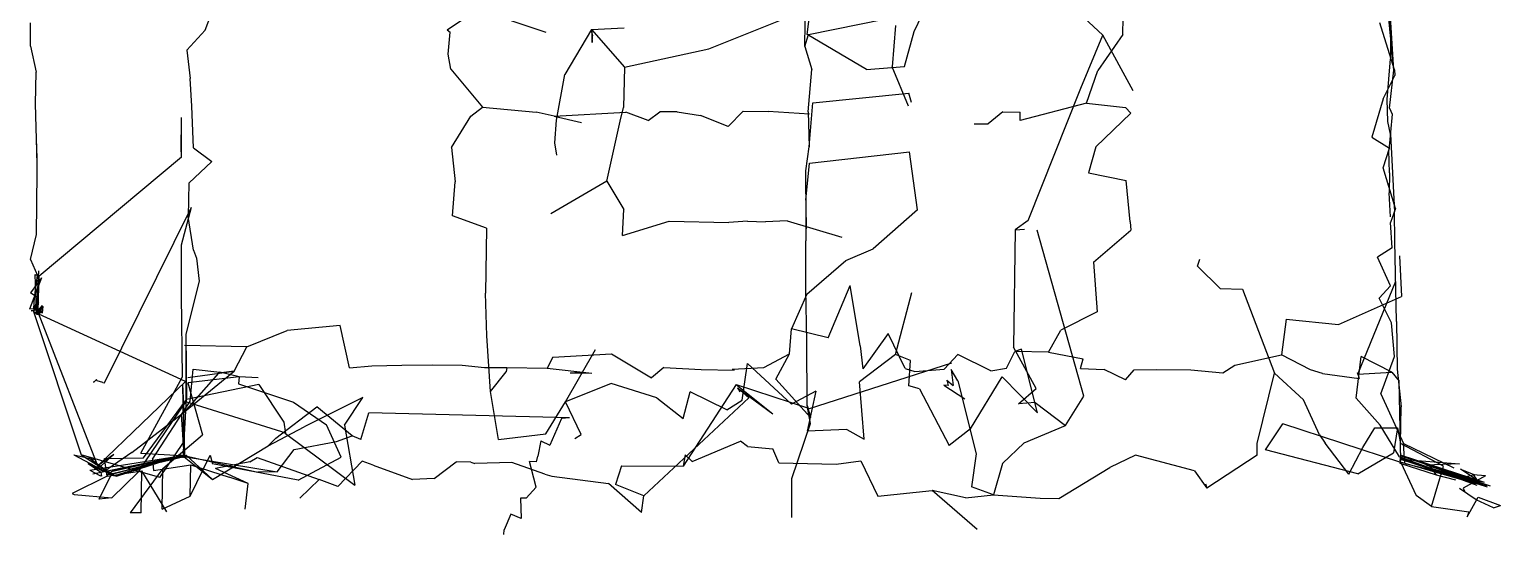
# Model space of a CAD drawing. Extents: x -23.68 to -18.89, y 7.35 to 15.59.
# Drawn here: x -23.682 to -18.891, y 7.348 to 8.992 of the extents above; entities that cross this region are included whole.
import ezdxf

# ---------------------------------------------------------------- set-up
doc = ezdxf.new("R2010")
doc.units = 0

msp = doc.modelspace()

# ---------------------------------------------------------------- linework, layer by layer
at = {"layer": 'SKELETON'}
for p, q in [((-21.149, 8.976, -1.033), (-21.114, 9.256, -1.098)), ((-20.801001, 8.986, -1.091), (-20.684, 9.227, -1.092)), ((-22.322001, 8.991, 2.827), (-22.223, 9.057, 2.885)), ((-21.999001, 8.982, 3.063), (-22.223, 9.057, 2.885)), ((-21.157, 8.937, 2.355), (-21.155001, 9.09, 2.49)), ((-20.278999, 9.06, -1.008), (-20.186001, 8.974, -1.044)), ((-20.121, 8.976, 2.919), (-20.118999, 9.085, 2.856)), ((-19.239, 8.86, 2.497), (-19.253, 9.085, 2.521)), ((-19.250999, 9.091, -0.978), (-19.25, 8.897, -0.984)), ((-23.677999, 8.938, 2.994), (-23.677999, 9.014, 2.97)), ((-23.110001, 8.99, -0.83), (-23.089001, 9.044, -0.838)), ((-21.469, 8.929, -1.067), (-21.219999, 9.029, -1.1)), ((-21.145, 8.976, 2.535), (-20.813, 9.043, 2.537)), ((-19.236, 8.861, 4.026), (-19.284, 9.014, 4.047)), ((-19.239, 8.86, 2.497), (-19.254999, 9.028, 2.6)), ((-23.169001, 8.925, -0.955), (-23.110001, 8.99, -0.83)), ((-22.322001, 8.991, 2.827), (-22.312, 8.984, 2.875)), ((-22.318001, 8.912, 2.832), (-22.312, 8.984, 2.875)), ((-21.851, 8.992, -1.088), (-21.938, 8.846, -0.874)), ((-21.851, 8.992, -1.088), (-21.745001, 8.998, -1.119)), ((-21.851, 8.992, -1.088), (-21.743999, 8.87, -1.121)), ((-21.851, 8.992, -1.088), (-21.849001, 8.95, -0.766)), ((-21.851, 8.987, -0.755), (-21.848, 8.972, -0.769)), ((-21.849001, 8.95, -0.766), (-21.848, 8.972, -0.769)), ((-21.157, 8.937, 2.355), (-21.145, 8.976, 2.535)), ((-20.955999, 8.862, -1.058), (-21.149, 8.976, -1.033)), ((-20.861, 9.005, 3.197), (-20.872, 8.871, 3.195)), ((-20.832001, 8.872, -1.033), (-20.801001, 8.986, -1.091)), ((-20.257999, 8.801, -1.095), (-20.186001, 8.974, -1.044)), ((-20.121, 8.976, 2.919), (-20.202999, 8.859, 2.836)), ((-20.087999, 8.793, -1.075), (-20.186001, 8.974, -1.044)), ((-23.677999, 8.938, 2.994), (-23.66, 8.853, 2.955)), ((-23.169001, 8.925, -0.955), (-23.159, 8.833, -0.892)), ((-22.309999, 8.863, 2.842), (-22.318001, 8.912, 2.832)), ((-21.743999, 8.87, -1.121), (-21.469, 8.929, -1.067)), ((-21.157, 8.937, 2.355), (-21.134001, 8.862, 2.55)), ((-21.743999, 8.87, -1.121), (-21.747, 8.738, -1.122)), ((-20.955999, 8.862, -1.058), (-20.832001, 8.872, -1.033)), ((-20.819, 8.743, 3.195), (-20.872, 8.871, 3.195)), ((-19.26, 8.764, -1.092), (-19.25, 8.897, -0.984)), ((-23.662001, 8.75, 2.969), (-23.66, 8.853, 2.955)), ((-23.153, 8.743, -1.077), (-23.159, 8.833, -0.892)), ((-22.309999, 8.863, 2.842), (-22.207001, 8.739, 2.891)), ((-21.966, 8.697, -0.76), (-21.938, 8.846, -0.874)), ((-21.146, 8.724, 2.371), (-21.134001, 8.862, 2.55)), ((-20.239, 8.752, 2.912), (-20.202999, 8.859, 2.836)), ((-19.273001, 8.767, 4.051), (-19.235001, 8.843, 4.046)), ((-19.253, 8.736, 2.512), (-19.239, 8.86, 2.497)), ((-19.236, 8.861, 4.026), (-19.235001, 8.843, 4.046)), ((-21.131001, 8.754, 2.557), (-20.818001, 8.785, 2.54)), ((-20.809, 8.755, 2.538), (-20.818001, 8.785, 2.54)), ((-20.429001, 8.37, -1.093), (-20.257999, 8.801, -1.095)), ((-23.657, 8.558, 2.96), (-23.662001, 8.75, 2.969)), ((-23.148001, 8.607, -1.078), (-23.153, 8.743, -1.077)), ((-22.243999, 8.71, 2.834), (-22.207001, 8.739, 2.891)), ((-22.207001, 8.739, 2.891), (-22.032, 8.723, 3.055)), ((-21.973, 8.71, 3.08), (-22.032, 8.723, 3.055)), ((-21.973, 8.71, 3.08), (-21.74, 8.723, 3.16)), ((-21.757999, 8.694, -1.107), (-21.747, 8.738, -1.122)), ((-21.667, 8.696, 3.164), (-21.74, 8.723, 3.16)), ((-21.667, 8.696, 3.164), (-21.629, 8.724, 3.187)), ((-21.572001, 8.724, 3.198), (-21.629, 8.724, 3.187)), ((-21.572001, 8.724, 3.198), (-21.497, 8.712, 3.198)), ((-21.406, 8.676, 3.179), (-21.358, 8.726, 3.206)), ((-21.358, 8.726, 3.206), (-21.275999, 8.725, 3.23)), ((-21.142, 8.717, 3.232), (-21.275999, 8.725, 3.23)), ((-21.146, 8.724, 2.371), (-21.143, 8.61, 2.529)), ((-21.143, 8.61, 2.529), (-21.131001, 8.754, 2.557)), ((-20.511999, 8.724, 3.099), (-20.559999, 8.685, 3.114)), ((-20.511999, 8.724, 3.099), (-20.455999, 8.723, 3.076)), ((-20.239, 8.752, 2.912), (-20.455999, 8.696, 3.044)), ((-20.455999, 8.696, 3.044), (-20.455999, 8.723, 3.076)), ((-20.239, 8.752, 2.912), (-20.112, 8.738, 2.846)), ((-20.209, 8.61, 2.852), (-20.094999, 8.72, 2.836)), ((-20.112, 8.738, 2.846), (-20.094999, 8.72, 2.836)), ((-19.273001, 8.767, 4.051), (-19.309999, 8.642, 4.039)), ((-19.257999, 8.693, -1.091), (-19.26, 8.764, -1.092)), ((-19.253, 8.736, 2.512), (-19.243999, 8.717, 2.547)), ((-23.188, 8.594, 1.888), (-23.187, 8.706, 1.813)), ((-23.187, 8.577, 1.677), (-23.187, 8.706, 1.813)), ((-22.306999, 8.608, 2.889), (-22.243999, 8.71, 2.834)), ((-21.973, 8.71, 3.08), (-21.884001, 8.69, 3.071)), ((-21.971001, 8.623, -0.801), (-21.966, 8.697, -0.76)), ((-21.802, 8.499, -1.095), (-21.757999, 8.694, -1.107)), ((-21.406, 8.676, 3.179), (-21.497, 8.712, 3.198)), ((-20.605, 8.685, 3.1), (-20.559999, 8.685, 3.114)), ((-19.249001, 8.651, -1.089), (-19.257999, 8.693, -1.091)), ((-19.243999, 8.717, 2.547), (-19.254999, 8.599, 2.516)), ((-19.309999, 8.642, 4.039), (-19.253, 8.606, 4.05)), ((-19.249001, 8.651, -1.089), (-19.236, 8.399, -0.982)), ((-23.657, 8.558, 2.96), (-23.658001, 8.62, 2.95)), ((-23.657, 8.527, 2.954), (-23.658001, 8.62, 2.95)), ((-23.187, 8.577, 1.677), (-23.65, 8.189, 1.76)), ((-23.148001, 8.607, -1.078), (-23.087999, 8.563, -1.074)), ((-22.306999, 8.608, 2.889), (-22.295, 8.496, 2.911)), ((-21.964001, 8.583, -0.819), (-21.971001, 8.623, -0.801)), ((-21.153999, 8.532, 2.367), (-21.143, 8.61, 2.529)), ((-21.142, 8.557, 2.525), (-20.816, 8.594, 2.553)), ((-20.790001, 8.405, 2.537), (-20.816, 8.594, 2.553)), ((-20.209, 8.61, 2.852), (-20.233, 8.526, 2.913)), ((-19.273001, 8.542, 4.05), (-19.253, 8.606, 4.05)), ((-19.253, 8.526, 2.525), (-19.254999, 8.599, 2.516)), ((-23.163, 8.492, -1.046), (-23.087999, 8.563, -1.074)), ((-21.153999, 8.437, 2.353), (-21.142, 8.557, 2.525)), ((-21.152, 8.38, 2.369), (-21.153999, 8.532, 2.367)), ((-19.233, 8.41, 4.007), (-19.273001, 8.542, 4.05)), ((-23.659, 8.325, 2.954), (-23.657, 8.527, 2.954)), ((-23.163, 8.492, -1.046), (-23.165001, 8.383, -1.003)), ((-22.304001, 8.386, 2.9), (-22.295, 8.496, 2.911)), ((-21.802, 8.499, -1.095), (-21.983999, 8.392, -0.76)), ((-21.802, 8.499, -1.095), (-21.746, 8.406, -1.117)), ((-20.233, 8.526, 2.913), (-20.110001, 8.501, 2.915)), ((-20.097, 8.366, 2.845), (-20.110001, 8.501, 2.915)), ((-19.253, 8.526, 2.525), (-19.254, 8.461, 2.528)), ((-21.153999, 8.437, 2.353), (-21.153, 8.304, 2.351)), ((-19.249001, 8.382, 2.514), (-19.254, 8.461, 2.528)), ((-23.437, 7.842, 4.033), (-23.153999, 8.414, 3.864)), ((-23.187, 8.291, 3.851), (-23.153999, 8.414, 3.864)), ((-22.194, 8.345, 2.893), (-22.304001, 8.386, 2.9)), ((-21.750999, 8.322, -1.095), (-21.746, 8.406, -1.117)), ((-20.790001, 8.405, 2.537), (-20.934, 8.278, 2.598)), ((-19.233, 8.41, 4.007), (-19.25, 8.364, 4.051)), ((-19.235001, 8.303, -0.983), (-19.236, 8.399, -0.982)), ((-23.148001, 8.274, -0.951), (-23.165001, 8.383, -1.003)), ((-22.194, 8.345, 2.893), (-22.197001, 8.134, 2.93)), ((-21.750999, 8.322, -1.095), (-21.599001, 8.368, -1.142)), ((-21.599001, 8.368, -1.142), (-21.403999, 8.364, -1.106)), ((-21.343, 8.368, -1.144), (-21.403999, 8.364, -1.106)), ((-21.343, 8.368, -1.144), (-21.285, 8.366, -1.116)), ((-21.214001, 8.369, -1.131), (-21.285, 8.366, -1.116)), ((-21.214001, 8.369, -1.131), (-21.035999, 8.316, -1.098)), ((-21.152, 8.38, 2.369), (-21.153, 8.304, 2.351)), ((-20.472, 8.34, -1.095), (-20.476999, 7.958, -1.099)), ((-20.429001, 8.37, -1.093), (-20.472, 8.34, -1.095)), ((-20.472, 8.34, -1.095), (-20.441, 8.342, -1.095)), ((-20.247999, 7.799, -0.649), (-20.4, 8.339, -0.476)), ((-20.216999, 8.235, 2.913), (-20.094999, 8.339, 2.817)), ((-20.097, 8.366, 2.845), (-20.094999, 8.339, 2.817)), ((-19.243999, 8.281, 4.05), (-19.25, 8.364, 4.051)), ((-23.677999, 8.243, 2.973), (-23.659, 8.325, 2.954)), ((-23.187, 8.126, 3.853), (-23.187, 8.291, 3.851)), ((-21.153, 8.147, 2.36), (-21.153, 8.304, 2.351)), ((-19.23, 8.042, -0.978), (-19.235001, 8.303, -0.983)), ((-23.677999, 8.243, 2.973), (-23.656, 8.191, 2.953)), ((-23.148001, 8.274, -0.951), (-23.138, 8.248, -0.84)), ((-23.138, 8.248, -0.84), (-23.129, 8.173, -0.751)), ((-21.023001, 8.24, 2.57), (-20.934, 8.278, 2.598)), ((-19.878, 8.222, -1.094), (-19.870001, 8.245, -1.094)), ((-19.243999, 8.281, 4.05), (-19.292, 8.251, 4.029)), ((-19.25, 8.158, 4.051), (-19.292, 8.251, 4.029)), ((-19.219999, 8.255, 3.073), (-19.214001, 8.123, 3.059)), ((-23.659, 8.073, 1.569), (-23.663, 8.195, 1.751)), ((-23.663, 8.195, 1.751), (-23.65, 8.189, 1.76)), ((-23.659, 8.066, 0.049), (-23.650999, 8.207, 0.045)), ((-21.15, 8.131, 2.486), (-21.023001, 8.24, 2.57)), ((-20.216999, 8.235, 2.913), (-20.205, 8.073, 2.977)), ((-19.878, 8.222, -1.094), (-19.804001, 8.149, -1.094)), ((-23.643, 8.184, 2.734), (-23.681999, 8.082, 2.731)), ((-23.643, 8.184, 2.734), (-23.679001, 8.135, 2.622)), ((-23.665001, 8.12, 2.993), (-23.656, 8.191, 2.953)), ((-23.653, 8.079, 1.839), (-23.65, 8.189, 1.76)), ((-23.129, 8.173, -0.751), (-23.173, 8, -0.457)), ((-21.15, 7.98, 2.36), (-21.153, 8.147, 2.36)), ((-21.080999, 7.989, 2.636), (-21.009001, 8.159, 2.615)), ((-20.976999, 7.962, 2.568), (-21.009001, 8.159, 2.615)), ((-19.804001, 8.149, -1.094), (-19.732, 8.147, -1.095)), ((-19.732, 8.147, -1.095), (-19.627001, 7.873, -1.064)), ((-19.356001, 7.87, 2.657), (-19.232, 8.173, 2.513)), ((-19.285999, 8.118, 4.05), (-19.25, 8.158, 4.051)), ((-23.655001, 8.119, 2.615), (-23.679001, 8.135, 2.622)), ((-23.667999, 8.083, 2.889), (-23.665001, 8.12, 2.993)), ((-23.655001, 8.119, 2.615), (-23.667999, 8.08, 2.512)), ((-23.652, 8.104, 2.363), (-23.667999, 8.08, 2.512)), ((-23.653, 8.086, 2.356), (-23.652, 8.104, 2.363)), ((-23.183001, 7.861, 3.847), (-23.187, 8.126, 3.853)), ((-22.191999, 7.995, 2.964), (-22.197001, 8.134, 2.93)), ((-21.15, 8.131, 2.486), (-21.200001, 8.018, 2.561)), ((-20.861, 7.934, 3.207), (-20.808001, 8.136, 3.197)), ((-19.419001, 8.032, 2.841), (-19.214001, 8.123, 3.059)), ((-19.246, 8.037, 4.052), (-19.285999, 8.118, 4.05)), ((-23.667999, 8.083, 2.889), (-23.681999, 8.082, 2.731)), ((-23.653, 8.079, 1.839), (-23.676001, 8.076, 1.988)), ((-23.676001, 8.076, 1.988), (-23.67, 8.078, 2.138)), ((-23.67, 8.078, 2.138), (-23.653, 8.086, 2.356)), ((-23.67, 8.078, 2.138), (-23.514, 7.608, 2.329)), ((-23.665001, 8.072, 1.189), (-23.666, 8.071, 1.281)), ((-23.174, 7.846, 1.338), (-23.665001, 8.072, 1.189)), ((-23.639999, 8.094, 0.443), (-23.663, 8.068, 0.571)), ((-23.642, 8.09, 0.711), (-23.663, 8.068, 0.571)), ((-23.636999, 8.091, -0.155), (-23.659, 8.066, 0.049)), ((-23.659, 8.066, 0.049), (-23.65, 8.065, 0.127)), ((-23.642, 8.09, 0.711), (-23.653999, 8.07, 0.941)), ((-23.643, 8.081, 0.853), (-23.653999, 8.07, 0.941)), ((-23.653999, 8.07, 0.941), (-23.457001, 7.564, 1.1)), ((-23.65, 8.065, 0.127), (-23.642, 8.076, 0.289)), ((-23.646, 8.07, 0.319), (-23.639999, 8.094, 0.443)), ((-23.642, 8.076, 0.289), (-23.646, 8.07, 0.319)), ((-23.639, 8.069, -0.277), (-23.636999, 8.091, -0.155)), ((-20.205, 8.073, 2.977), (-20.323, 8.013, 3.038)), ((-19.589001, 8.049, 2.749), (-19.604, 7.933, 2.837)), ((-19.589001, 8.049, 2.749), (-19.419001, 8.032, 2.841)), ((-22.974001, 7.959, 2.805), (-22.843, 8.012, 2.719)), ((-22.67, 8.029, 2.607), (-22.843, 8.012, 2.719)), ((-22.639999, 7.891, 2.651), (-22.67, 8.029, 2.607)), ((-21.207001, 7.936, 2.567), (-21.200001, 8.018, 2.561)), ((-21.080999, 7.989, 2.636), (-21.200001, 8.018, 2.561)), ((-20.885, 8.003, 2.572), (-20.968, 7.888, 2.653)), ((-20.83, 7.889, 2.629), (-20.885, 8.003, 2.572)), ((-20.363001, 7.942, 2.839), (-20.323, 8.013, 3.038)), ((-19.236, 7.928, 4.038), (-19.246, 8.037, 4.052)), ((-19.23, 8.042, -0.978), (-19.228001, 7.886, -0.98)), ((-22.974001, 7.959, 2.805), (-23.177, 7.963, 2.96)), ((-23.173, 8, -0.457), (-23.171, 7.788, -0.395)), ((-23.173, 8, -0.457), (-23.173, 7.78, -0.142)), ((-23.014999, 7.88, 2.793), (-22.974001, 7.959, 2.805)), ((-22.18, 7.814, 2.97), (-22.191999, 7.995, 2.964)), ((-21.149, 7.768, 2.367), (-21.15, 7.98, 2.36)), ((-20.976999, 7.962, 2.568), (-20.968, 7.888, 2.653)), ((-20.403, 7.823, -0.997), (-20.476999, 7.958, -1.099)), ((-21.976999, 7.926, 2.557), (-21.996, 7.89, 2.679)), ((-21.976999, 7.926, 2.557), (-21.785999, 7.936, 2.558)), ((-21.936001, 7.78, 3.087), (-21.839001, 7.95, 3.123)), ((-21.785999, 7.936, 2.558), (-21.656, 7.858, 2.609)), ((-21.290001, 7.892, 2.707), (-21.207001, 7.936, 2.567)), ((-21.250999, 7.854, 2.594), (-21.207001, 7.936, 2.567)), ((-21.142, 7.758, -0.199), (-20.677999, 7.907, 0.028)), ((-20.861, 7.934, 3.207), (-20.979, 7.845, 3.222)), ((-20.813, 7.915, 3.199), (-20.861, 7.934, 3.207)), ((-20.818001, 7.832, 3.197), (-20.813, 7.915, 3.199)), ((-20.702999, 7.886, 2.633), (-20.658001, 7.934, 2.606)), ((-20.551001, 7.881, 2.736), (-20.658001, 7.934, 2.606)), ((-20.5, 7.89, 2.793), (-20.473, 7.944, 2.839)), ((-20.451, 7.952, 3.094), (-20.473, 7.944, 2.839)), ((-20.363001, 7.942, 2.839), (-20.473, 7.944, 2.839)), ((-20.399, 7.744, 3.081), (-20.451, 7.952, 3.094)), ((-20.363001, 7.942, 2.839), (-20.25, 7.92, 2.849)), ((-20.259001, 7.889, 2.81), (-20.25, 7.92, 2.849)), ((-19.756001, 7.899, 2.832), (-19.604, 7.933, 2.837)), ((-19.51, 7.884, 2.815), (-19.604, 7.933, 2.837)), ((-19.361, 7.792, 2.586), (-19.344999, 7.928, 2.592)), ((-19.245001, 7.877, 2.652), (-19.344999, 7.928, 2.592)), ((-19.281, 7.806, 4.032), (-19.236, 7.928, 4.038)), ((-23.319, 7.613, 3.826), (-23.183001, 7.861, 3.847)), ((-23.187, 7.74, 2.893), (-23.014999, 7.88, 2.793)), ((-23.066, 7.873, 2.619), (-23.179001, 7.745, 2.726)), ((-23.166, 7.859, 2.795), (-23.014999, 7.88, 2.793)), ((-22.999001, 7.861, -0.814), (-23.166, 7.842, -0.635)), ((-23.158001, 7.782, -1.074), (-23.149, 7.887, -1.082)), ((-23.149, 7.887, -1.082), (-23.062, 7.877, -0.936)), ((-23.014999, 7.88, 2.793), (-23.066, 7.873, 2.619)), ((-22.999001, 7.861, -0.814), (-23.062, 7.877, -0.936)), ((-22.999001, 7.861, -0.814), (-23.000999, 7.839, -0.567)), ((-22.937, 7.858, -0.908), (-22.999001, 7.861, -0.814)), ((-22.639999, 7.891, 2.651), (-22.566999, 7.897, 2.607)), ((-22.566999, 7.897, 2.607), (-22.469, 7.899, 2.645)), ((-22.469, 7.899, 2.645), (-22.368, 7.901, 2.729)), ((-22.368, 7.901, 2.729), (-22.273001, 7.899, 2.687)), ((-22.273001, 7.899, 2.687), (-22.200001, 7.892, 2.792)), ((-22.200001, 7.892, 2.792), (-22.127001, 7.892, 2.795)), ((-22.18, 7.814, 2.97), (-22.129, 7.878, 2.803)), ((-22.127001, 7.892, 2.795), (-22.129, 7.878, 2.803)), ((-22.127001, 7.892, 2.795), (-21.996, 7.89, 2.679)), ((-21.996, 7.89, 2.679), (-21.85, 7.873, 2.598)), ((-21.921, 7.874, 2.603), (-21.891001, 7.877, 2.806)), ((-21.921, 7.874, 2.603), (-21.85, 7.873, 2.598)), ((-21.615999, 7.892, 2.633), (-21.656, 7.858, 2.609)), ((-21.615999, 7.892, 2.633), (-21.493999, 7.885, 2.701)), ((-21.493999, 7.885, 2.701), (-21.386999, 7.883, 2.665)), ((-21.393, 7.886, 2.717), (-21.290001, 7.892, 2.707)), ((-21.393, 7.886, 2.717), (-21.386999, 7.883, 2.665)), ((-21.361, 7.786, 3.231), (-21.344, 7.905, 3.222)), ((-21.200001, 7.772, 3.232), (-21.344, 7.905, 3.222)), ((-20.83, 7.889, 2.629), (-20.799, 7.879, 2.656)), ((-20.799, 7.879, 2.656), (-20.702999, 7.886, 2.633)), ((-20.658001, 7.849, -0.761), (-20.68, 7.885, -0.742)), ((-20.68, 7.885, -0.742), (-20.674, 7.833, -0.57)), ((-20.617001, 7.692, 3.107), (-20.514, 7.862, 3.12)), ((-20.551001, 7.881, 2.736), (-20.5, 7.89, 2.793)), ((-20.399, 7.744, 3.081), (-20.514, 7.862, 3.12)), ((-20.259001, 7.889, 2.81), (-20.181999, 7.885, 2.725)), ((-20.113001, 7.852, 2.778), (-20.181999, 7.885, 2.725)), ((-20.113001, 7.852, 2.778), (-20.084, 7.884, 2.665)), ((-20.084, 7.884, 2.665), (-20.01, 7.885, 2.736)), ((-20.01, 7.885, 2.736), (-19.9, 7.884, 2.762)), ((-19.9, 7.884, 2.762), (-19.796, 7.875, 2.729)), ((-19.796, 7.875, 2.729), (-19.756001, 7.899, 2.832)), ((-19.684, 7.645, -1.097), (-19.627001, 7.873, -1.064)), ((-19.533001, 7.787, -1.094), (-19.627001, 7.873, -1.064)), ((-19.471001, 7.872, 2.755), (-19.51, 7.884, 2.815)), ((-19.471001, 7.872, 2.755), (-19.351, 7.856, 2.838)), ((-19.356001, 7.87, 2.657), (-19.357, 7.874, 2.816)), ((-19.357, 7.874, 2.816), (-19.351, 7.856, 2.838)), ((-19.356001, 7.87, 2.657), (-19.245001, 7.877, 2.652)), ((-19.245001, 7.877, 2.652), (-19.221001, 7.847, 2.821)), ((-19.228001, 7.886, -0.98), (-19.215, 7.764, -0.77)), ((-23.474001, 7.845, 4.437), (-23.471001, 7.845, 4.327)), ((-23.464001, 7.853, 4.204), (-23.471001, 7.845, 4.327)), ((-23.461, 7.849, 4.135), (-23.464001, 7.853, 4.204)), ((-23.443001, 7.843, 4.048), (-23.461, 7.849, 4.135)), ((-23.174, 7.846, 1.338), (-23.458, 7.573, 1.394)), ((-23.443001, 7.843, 4.048), (-23.437, 7.842, 4.033)), ((-23.184, 7.838, 2.561), (-23.18, 7.648, 2.538)), ((-23.184, 7.838, 2.561), (-23.179001, 7.745, 2.726)), ((-22.934999, 7.837, -0.522), (-23.171, 7.788, -0.395)), ((-23.166, 7.842, -0.635), (-23.118, 7.673, -0.616)), ((-23.000999, 7.839, -0.567), (-22.822001, 7.779, -0.402)), ((-22.934999, 7.837, -0.522), (-22.854, 7.714, -0.278)), ((-22.153999, 7.657, 2.97), (-22.18, 7.814, 2.97)), ((-21.787001, 7.84, 3.14), (-21.936001, 7.78, 3.087)), ((-21.639, 7.793, 3.18), (-21.787001, 7.84, 3.14)), ((-21.379999, 7.837, -0.636), (-21.552999, 7.571, -0.974)), ((-21.552999, 7.726, 3.198), (-21.530001, 7.813, 3.193)), ((-21.410999, 7.754, 3.218), (-21.530001, 7.813, 3.193)), ((-21.379999, 7.837, -0.636), (-21.261, 7.741, -0.155)), ((-21.379999, 7.837, -0.636), (-21.142, 7.758, -0.199)), ((-21.339001, 7.793, -0.512), (-21.375999, 7.826, -0.384)), ((-21.375999, 7.826, -0.384), (-21.368999, 7.813, -0.276)), ((-21.375999, 7.826, -0.384), (-21.261, 7.741, -0.155)), ((-21.138, 7.729, 2.506), (-21.250999, 7.854, 2.594)), ((-21.121, 7.815, 3.231), (-21.200001, 7.772, 3.232)), ((-21.121, 7.815, 3.231), (-21.149, 7.685, 3.187)), ((-20.964001, 7.659, 3.221), (-20.979, 7.845, 3.222)), ((-20.783001, 7.822, 3.192), (-20.818001, 7.832, 3.197)), ((-20.783001, 7.822, 3.192), (-20.687, 7.638, 3.162)), ((-20.690001, 7.833, -0.494), (-20.704, 7.834, -0.399)), ((-20.704, 7.834, -0.399), (-20.636, 7.79, -0.27)), ((-20.694, 7.851, -0.531), (-20.674, 7.833, -0.57)), ((-20.694, 7.851, -0.531), (-20.690001, 7.833, -0.494)), ((-20.658001, 7.849, -0.761), (-20.599001, 7.611, -0.919)), ((-20.461, 7.774, -1.096), (-20.403, 7.823, -0.997)), ((-19.216, 7.589, 2.913), (-19.221001, 7.847, 2.821)), ((-23.327999, 7.551, -0.247), (-23.173, 7.78, -0.142)), ((-23.309999, 7.598, -0.358), (-23.171, 7.788, -0.395)), ((-23.281, 7.594, -1.177), (-23.158001, 7.782, -1.074)), ((-23.181, 7.598, -0.327), (-23.171, 7.788, -0.395)), ((-22.860001, 7.683, -0.092), (-23.173, 7.78, -0.142)), ((-22.879, 7.662, 0.094), (-22.746, 7.764, 0.214)), ((-22.822001, 7.779, -0.402), (-22.715, 7.705, -0.358)), ((-22.596001, 7.794, 0.087), (-22.787001, 7.699, 0.076)), ((-22.631001, 7.669, 0.274), (-22.746, 7.764, 0.214)), ((-22.656, 7.704, 0.089), (-22.596001, 7.794, 0.087)), ((-22, 7.676, 3.013), (-21.936001, 7.78, 3.087)), ((-21.885, 7.674, 3.061), (-21.936001, 7.78, 3.087)), ((-21.681, 7.474, -0.723), (-21.339001, 7.793, -0.512)), ((-21.639, 7.793, 3.18), (-21.552999, 7.726, 3.198)), ((-21.410999, 7.754, 3.218), (-21.361, 7.786, 3.231)), ((-21.138, 7.71, 2.339), (-21.149, 7.768, 2.367)), ((-21.149, 7.768, 2.367), (-21.138, 7.729, 2.506)), ((-20.407, 7.778, -1.101), (-20.461, 7.774, -1.096)), ((-20.407, 7.778, -1.101), (-20.308001, 7.703, -0.995)), ((-20.308001, 7.703, -0.995), (-20.247999, 7.799, -0.649)), ((-19.481001, 7.673, -1.082), (-19.533001, 7.787, -1.094)), ((-19.283001, 7.704, 2.584), (-19.361, 7.792, 2.586)), ((-19.281, 7.806, 4.032), (-19.207001, 7.644, 4.04)), ((-19.216999, 7.644, -0.869), (-19.215, 7.764, -0.77)), ((-23.348, 7.615, 2.894), (-23.187, 7.74, 2.893)), ((-23.177999, 7.607, 2.911), (-23.187, 7.74, 2.893)), ((-23.176001, 7.608, 2.658), (-23.179001, 7.745, 2.726)), ((-22.854, 7.714, -0.278), (-22.848, 7.677, -0.123)), ((-22.603001, 7.657, 0.212), (-22.577, 7.744, 0.195)), ((-21.923, 7.728, 0.297), (-22.577, 7.744, 0.195)), ((-21.948999, 7.726, 0.349), (-21.987, 7.639, 0.523)), ((-21.923, 7.728, 0.297), (-21.948999, 7.726, 0.349)), ((-23.247999, 7.563, -0.747), (-23.118, 7.673, -0.616)), ((-22.903999, 7.637, 0.079), (-22.787001, 7.699, 0.076)), ((-22.848, 7.677, -0.123), (-22.860001, 7.683, -0.092)), ((-22.848, 7.677, -0.123), (-22.622, 7.509, -0.035)), ((-22.667, 7.6, -0.345), (-22.715, 7.705, -0.358)), ((-22.681999, 7.651, 0.353), (-22.631001, 7.669, 0.274)), ((-22.656, 7.704, 0.089), (-22.622, 7.509, -0.035)), ((-22.603001, 7.657, 0.212), (-22.631001, 7.669, 0.274)), ((-22.153999, 7.657, 2.97), (-22, 7.676, 3.013)), ((-21.906, 7.661, 3.084), (-21.885, 7.674, 3.061)), ((-21.198999, 7.531, 2.312), (-21.138, 7.71, 2.339)), ((-21.02, 7.69, 3.181), (-21.149, 7.685, 3.187)), ((-21.02, 7.69, 3.181), (-20.964001, 7.659, 3.221)), ((-20.617001, 7.692, 3.107), (-20.687, 7.638, 3.162)), ((-20.443001, 7.647, -0.982), (-20.308001, 7.703, -0.995)), ((-19.657, 7.624, -0.536), (-19.6, 7.708, -0.421)), ((-19.216, 7.583, -0.519), (-19.6, 7.708, -0.421)), ((-19.481001, 7.673, -1.082), (-19.462, 7.646, -0.969)), ((-19.34, 7.631, -1.065), (-19.301001, 7.695, -1.088)), ((-19.301001, 7.695, -1.088), (-19.226999, 7.695, -0.952)), ((-19.219999, 7.601, 2.659), (-19.283001, 7.704, 2.584)), ((-19.226999, 7.695, -0.952), (-19.24, 7.614, -0.868)), ((-19.226999, 7.695, -0.952), (-19.216999, 7.644, -0.869)), ((-23.257, 7.534, 2.536), (-23.18, 7.648, 2.538)), ((-23.086, 7.527, 0.099), (-22.903999, 7.637, 0.079)), ((-22.879, 7.662, 0.094), (-22.903999, 7.637, 0.079)), ((-22.875, 7.552, 0.36), (-22.82, 7.625, 0.342)), ((-22.82, 7.625, 0.342), (-22.681999, 7.651, 0.353)), ((-22.016001, 7.653, 0.574), (-22.025999, 7.603, 0.644)), ((-22.016001, 7.653, 0.574), (-21.987, 7.639, 0.523)), ((-21.524, 7.586, -1.121), (-21.365999, 7.652, -1.111)), ((-21.344, 7.635, -1.117), (-21.365999, 7.652, -1.111)), ((-21.344, 7.635, -1.117), (-21.261, 7.627, -1.12)), ((-21.240999, 7.582, -1.129), (-21.261, 7.627, -1.12)), ((-20.513, 7.579, -0.988), (-20.443001, 7.647, -0.982)), ((-19.684, 7.606, -1.123), (-19.684, 7.645, -1.097)), ((-19.356001, 7.546, -0.728), (-19.657, 7.624, -0.536)), ((-19.385, 7.545, -0.992), (-19.462, 7.646, -0.969)), ((-19.385, 7.545, -0.992), (-19.34, 7.631, -1.065)), ((-19.077, 7.571, -0.788), (-19.216999, 7.644, -0.869)), ((-19.202999, 7.579, 4.04), (-19.207001, 7.644, 4.04)), ((-19.207001, 7.644, 4.04), (-19.042999, 7.565, 4.042)), ((-23.537001, 7.608, 2.729), (-23.469, 7.592, 2.658)), ((-23.537001, 7.608, 2.729), (-23.417, 7.544, 2.834)), ((-23.257, 7.534, 2.536), (-23.514, 7.608, 2.329)), ((-23.514, 7.608, 2.329), (-23.41, 7.542, 2.359)), ((-23.440001, 7.552, 3.007), (-23.490999, 7.579, 3.058)), ((-23.490999, 7.579, 3.058), (-23.448999, 7.551, 3.163)), ((-23.488001, 7.599, -0.155), (-23.416, 7.543, -0.217)), ((-23.488001, 7.599, -0.155), (-23.415001, 7.545, -0.05)), ((-23.485001, 7.558, 3.502), (-23.177, 7.606, 3.499)), ((-23.476, 7.546, 3.571), (-23.177, 7.606, 3.499)), ((-23.476, 7.546, 3.571), (-23.187, 7.605, 3.751)), ((-23.407, 7.609, 1.285), (-23.458, 7.573, 1.394)), ((-23.408001, 7.543, 1.524), (-23.458, 7.573, 1.394)), ((-23.407, 7.609, 1.285), (-23.457001, 7.564, 1.1)), ((-23.348, 7.615, 2.894), (-23.440001, 7.552, 3.007)), ((-23.438, 7.596, -0.494), (-23.309999, 7.598, -0.358)), ((-23.429001, 7.538, -0.669), (-23.438, 7.596, -0.494)), ((-23.176001, 7.603, 0.8), (-23.429001, 7.541, 0.713)), ((-23.179001, 7.602, 0.339), (-23.42, 7.544, 0.205)), ((-23.177999, 7.601, 0.089), (-23.42, 7.544, 0.205)), ((-23.177999, 7.607, 2.911), (-23.417, 7.544, 2.834)), ((-23.187, 7.603, 0.936), (-23.416, 7.552, 0.936)), ((-23.415001, 7.545, -0.05), (-23.172001, 7.606, -0.019)), ((-23.174, 7.604, 0.557), (-23.410999, 7.556, 0.573)), ((-23.187, 7.607, 2.163), (-23.405001, 7.539, 2.269)), ((-23.398001, 7.538, 2.142), (-23.187, 7.607, 2.163)), ((-23.319, 7.613, 3.826), (-23.187, 7.605, 3.751)), ((-23.281, 7.594, -1.177), (-23.278, 7.557, -0.959)), ((-23.278, 7.557, -0.959), (-23.156, 7.575, -0.842)), ((-23.176001, 7.603, 0.8), (-23.187, 7.603, 0.936)), ((-23.179001, 7.602, 0.339), (-22.875, 7.552, 0.36)), ((-23.177999, 7.601, 0.089), (-23.086, 7.527, 0.099)), ((-23.174, 7.604, 0.557), (-22.938, 7.551, 0.455)), ((-23.172001, 7.606, -0.019), (-23.086, 7.527, 0.099)), ((-23.159, 7.473, -0.845), (-23.093, 7.606, -0.724)), ((-23.159, 7.473, -0.845), (-23.156, 7.575, -0.842)), ((-23.156, 7.575, -0.842), (-23.031, 7.535, -0.777)), ((-23.093, 7.606, -0.724), (-23.086, 7.578, -0.594)), ((-22.806999, 7.525, -0.515), (-23.086, 7.578, -0.594)), ((-22.964001, 7.585, -1.137), (-23.076, 7.563, -0.93)), ((-22.964001, 7.585, -1.137), (-22.940001, 7.599, -1.093)), ((-22.940001, 7.599, -1.093), (-22.738001, 7.527, -1)), ((-22.806999, 7.525, -0.515), (-22.667, 7.6, -0.345)), ((-22.598, 7.587, -1.117), (-22.677999, 7.505, -1.002)), ((-22.563, 7.574, -1.146), (-22.598, 7.587, -1.117)), ((-22.563, 7.574, -1.146), (-22.434, 7.527, -1.146)), ((-22.364, 7.53, -1.149), (-22.292, 7.585, -1.112)), ((-22.243999, 7.584, -1.113), (-22.292, 7.585, -1.112)), ((-22.243999, 7.584, -1.113), (-22.232, 7.579, -1.146)), ((-22.111, 7.583, -1.125), (-22.232, 7.579, -1.146)), ((-22.004, 7.545, -1.143), (-22.111, 7.583, -1.125)), ((-22.031, 7.585, 0.678), (-22.052999, 7.586, 0.797)), ((-22.032, 7.502, 0.782), (-22.052999, 7.586, 0.797)), ((-22.031, 7.585, 0.678), (-22.025999, 7.603, 0.644)), ((-21.754, 7.572, -1.038), (-21.773001, 7.511, -1.113)), ((-21.754, 7.572, -1.038), (-21.552999, 7.571, -0.974)), ((-21.546, 7.608, -1.116), (-21.552999, 7.571, -0.974)), ((-21.524, 7.586, -1.121), (-21.546, 7.608, -1.116)), ((-21.240999, 7.582, -1.129), (-21.055, 7.577, -1.109)), ((-21.055, 7.577, -1.109), (-20.974001, 7.588, -1.117)), ((-20.974001, 7.588, -1.117), (-20.919001, 7.473, -1.124)), ((-20.599001, 7.611, -0.919), (-20.614, 7.503, -1.124)), ((-20.513, 7.579, -0.988), (-20.542, 7.477, -1.117)), ((-20.08, 7.607, -1.126), (-20.163, 7.566, -1.125)), ((-19.888, 7.555, -1.127), (-20.08, 7.607, -1.126)), ((-19.684, 7.606, -1.123), (-19.848, 7.499, -1.129)), ((-19.356001, 7.546, -0.728), (-19.24, 7.614, -0.868)), ((-19.219999, 7.601, 2.659), (-19.106001, 7.555, 2.62)), ((-19.216, 7.6, 2.122), (-19.219, 7.58, 2.292)), ((-19.219, 7.58, 2.292), (-19.101, 7.543, 2.357)), ((-19.218, 7.588, 3.364), (-19.216, 7.604, 3.49)), ((-19.218, 7.585, 1.9), (-18.973, 7.514, 1.772)), ((-19.216999, 7.594, 1.532), (-19.025, 7.578, 1.427)), ((-19.216999, 7.594, 1.532), (-18.983999, 7.518, 1.666)), ((-19.216, 7.604, 3.49), (-18.924999, 7.507, 3.461)), ((-19.216, 7.6, 2.122), (-18.968, 7.509, 2.034)), ((-19.216, 7.594, 3.573), (-18.924999, 7.507, 3.461)), ((-19.216, 7.594, 3.573), (-18.934999, 7.503, 3.572)), ((-19.216, 7.583, -0.519), (-19.166, 7.475, -0.638)), ((-19.215, 7.606, 3.907), (-18.944, 7.507, 3.825)), ((-19.215, 7.606, 3.907), (-18.944, 7.519, 3.92)), ((-19.215, 7.596, 3.757), (-18.934999, 7.503, 3.572)), ((-19.215, 7.596, 3.757), (-18.944, 7.507, 3.825)), ((-19.202999, 7.579, 4.04), (-18.944, 7.519, 3.92)), ((-19.025, 7.578, 1.427), (-19.132999, 7.574, 1.34)), ((-18.983999, 7.525, 1.285), (-19.132999, 7.574, 1.34)), ((-18.962, 7.52, 1.059), (-19.128, 7.575, 1.077)), ((-19.014, 7.534, 0.869), (-19.128, 7.575, 1.077)), ((-19.121, 7.57, 2.513), (-19.101, 7.543, 2.357)), ((-19.121, 7.57, 2.513), (-19.106001, 7.555, 2.62)), ((-19.115999, 7.439, -0.808), (-19.077, 7.571, -0.788)), ((-23.429001, 7.538, -0.669), (-23.542999, 7.482, -0.566)), ((-23.485001, 7.558, 3.502), (-23.450001, 7.539, 3.319)), ((-23.417999, 7.544, 1.106), (-23.457001, 7.564, 1.1)), ((-23.455, 7.463, -0.367), (-23.416, 7.543, -0.217)), ((-23.447001, 7.538, 3.256), (-23.450001, 7.539, 3.319)), ((-23.448999, 7.551, 3.163), (-23.447001, 7.538, 3.256)), ((-23.429001, 7.541, 0.713), (-23.410999, 7.556, 0.573)), ((-23.429001, 7.538, -0.669), (-23.316, 7.555, -0.618)), ((-23.416, 7.552, 0.936), (-23.417999, 7.544, 1.106)), ((-23.414, 7.468, -0.402), (-23.327999, 7.551, -0.247)), ((-23.413, 7.542, 2.082), (-23.398001, 7.538, 2.142)), ((-23.413, 7.542, 2.082), (-23.408001, 7.54, 1.88)), ((-23.408001, 7.543, 1.524), (-23.41, 7.541, 1.638)), ((-23.405001, 7.539, 2.269), (-23.41, 7.542, 2.359)), ((-23.41, 7.541, 1.638), (-23.409, 7.54, 1.763)), ((-23.409, 7.54, 1.763), (-23.408001, 7.54, 1.88)), ((-23.247999, 7.563, -0.747), (-23.354, 7.419, -0.757)), ((-23.318001, 7.419, -0.734), (-23.316, 7.555, -0.618)), ((-23.235001, 7.422, -0.521), (-23.316, 7.555, -0.618)), ((-23.25, 7.431, -0.832), (-23.247999, 7.563, -0.747)), ((-22.969999, 7.514, -0.813), (-23.076, 7.563, -0.93)), ((-22.969999, 7.514, -0.813), (-23.031, 7.535, -0.777)), ((-22.875, 7.552, 0.36), (-22.938, 7.551, 0.455)), ((-22.801001, 7.466, -0.846), (-22.738001, 7.527, -1)), ((-22.677999, 7.505, -1.002), (-22.738001, 7.527, -1)), ((-22.364, 7.53, -1.149), (-22.434, 7.527, -1.146)), ((-22.004, 7.545, -1.143), (-21.981001, 7.538, -1.117)), ((-21.981001, 7.538, -1.117), (-21.796, 7.514, -1.14)), ((-21.198999, 7.404, 2.313), (-21.198999, 7.531, 2.312)), ((-20.33, 7.465, -1.105), (-20.163, 7.566, -1.125)), ((-19.888, 7.555, -1.127), (-19.848, 7.499, -1.129)), ((-18.945, 7.51, 2.741), (-19.106001, 7.555, 2.62)), ((-19.101, 7.543, 2.357), (-19.038, 7.526, 2.295)), ((-18.964001, 7.523, 0.527), (-19.021, 7.561, 0.594)), ((-19.021, 7.561, 0.594), (-18.975, 7.543, 0.69)), ((-18.975, 7.543, 0.69), (-19.014, 7.534, 0.869)), ((-18.940001, 7.539, 0.095), (-19.013, 7.499, 0.009)), ((-18.975, 7.52, 1.197), (-18.983999, 7.525, 1.285)), ((-18.940001, 7.539, 0.095), (-18.98, 7.542, 0.209)), ((-18.98, 7.542, 0.209), (-18.969999, 7.529, 0.348)), ((-18.969999, 7.529, 0.348), (-18.964001, 7.523, 0.527)), ((-23.542999, 7.482, -0.566), (-23.535999, 7.478, -0.46)), ((-23.535999, 7.478, -0.46), (-23.414, 7.468, -0.402)), ((-22.979, 7.431, -0.797), (-22.969999, 7.514, -0.813)), ((-22.063999, 7.466, 0.868), (-22.032, 7.502, 0.782)), ((-21.688999, 7.42, -0.847), (-21.796, 7.514, -1.14)), ((-21.681, 7.474, -0.723), (-21.773001, 7.511, -1.113)), ((-21.688999, 7.42, -0.847), (-21.681, 7.474, -0.723)), ((-20.919001, 7.473, -1.124), (-20.742001, 7.492, -1.122)), ((-20.634001, 7.468, -1.12), (-20.742001, 7.492, -1.122)), ((-20.596001, 7.365, -1.125), (-20.742001, 7.492, -1.122)), ((-20.634001, 7.468, -1.12), (-20.542, 7.477, -1.117)), ((-20.542, 7.477, -1.117), (-20.614, 7.503, -1.124)), ((-20.542, 7.477, -1.117), (-20.389999, 7.466, -1.074)), ((-19.851999, 7.513, -1.116), (-19.848, 7.499, -1.129)), ((-19.115999, 7.439, -0.808), (-19.166, 7.475, -0.638)), ((-18.969999, 7.461, -0.292), (-19.025, 7.498, -0.202)), ((-19.025, 7.498, -0.202), (-19.009001, 7.489, -0.136)), ((-19.013, 7.499, 0.009), (-19.009001, 7.489, -0.136)), ((-18.983999, 7.518, 1.666), (-18.973, 7.514, 1.772)), ((-18.962, 7.52, 1.059), (-18.975, 7.52, 1.197)), ((-18.945, 7.51, 2.741), (-18.937, 7.507, 2.842)), ((-23.414, 7.468, -0.402), (-23.455, 7.463, -0.367)), ((-23.25, 7.431, -0.832), (-23.159, 7.473, -0.845)), ((-22.063999, 7.466, 0.868), (-22.083, 7.466, 0.918)), ((-22.083, 7.466, 0.918), (-22.080999, 7.4, 0.987)), ((-20.389999, 7.466, -1.074), (-20.33, 7.465, -1.105)), ((-19.115999, 7.439, -0.808), (-18.993999, 7.422, -0.808)), ((-19, 7.406, -0.724), (-18.964001, 7.47, -0.588)), ((-18.914, 7.435, -0.407), (-18.969999, 7.461, -0.292)), ((-18.964001, 7.47, -0.588), (-18.891001, 7.443, -0.499)), ((-18.914, 7.435, -0.407), (-18.891001, 7.443, -0.499)), ((-23.318001, 7.419, -0.734), (-23.354, 7.419, -0.757)), ((-22.114, 7.414, 1.054), (-22.136, 7.363, 1.155)), ((-22.080999, 7.4, 0.987), (-22.114, 7.414, 1.054)), ((-18.993999, 7.422, -0.808), (-19, 7.406, -0.724)), ((-22.136999, 7.348, 1.172), (-22.136, 7.363, 1.155))]:
    msp.add_line(p, q, dxfattribs=at)

doc.saveas('drawing.dxf')
